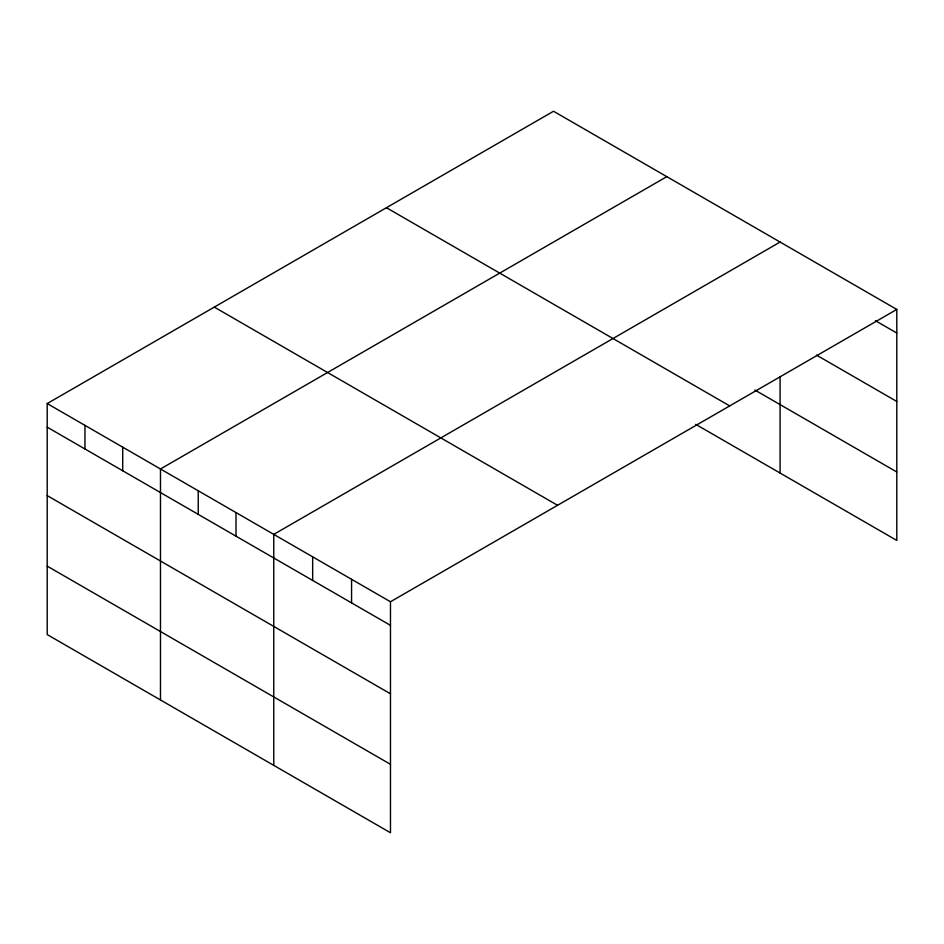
<?xml version="1.0" encoding="UTF-8"?>
<svg xmlns="http://www.w3.org/2000/svg" width="944" height="944" viewBox="0 0 944 944"><rect width="100%" height="100%" fill="white"/><g stroke="black" fill="none" stroke-linecap="round" stroke-linejoin="round"><path stroke-width="1.42" d="M896.8 309.431L390.474 601.765L390.474 832.75L47.2 634.569L47.2 403.572L553.526 111.25L896.8 309.431L896.8 540.428L695.752 424.352M666.806 176.646L160.48 468.979L160.48 699.964M780.086 242.053L273.76 534.375L273.76 765.372M875.466 320.712L896.8 333.031M816.477 355.097L896.8 401.471M754.917 390.061L896.8 471.988M386.438 207.715L729.712 405.908M214.288 307.107L557.562 505.3M47.2 403.572L390.474 601.765M47.2 427.172L390.474 625.353M47.2 495.612L390.474 693.793M47.2 566.129L390.474 764.31M780.086 376.691L780.086 473.038M351.569 579.297L351.569 602.897M312.665 556.842L312.665 580.43M236 512.58L236 536.168M198.24 490.774L198.24 514.374M122.72 447.173L122.72 470.773M84.96 425.378L84.96 448.966"/></g></svg>
